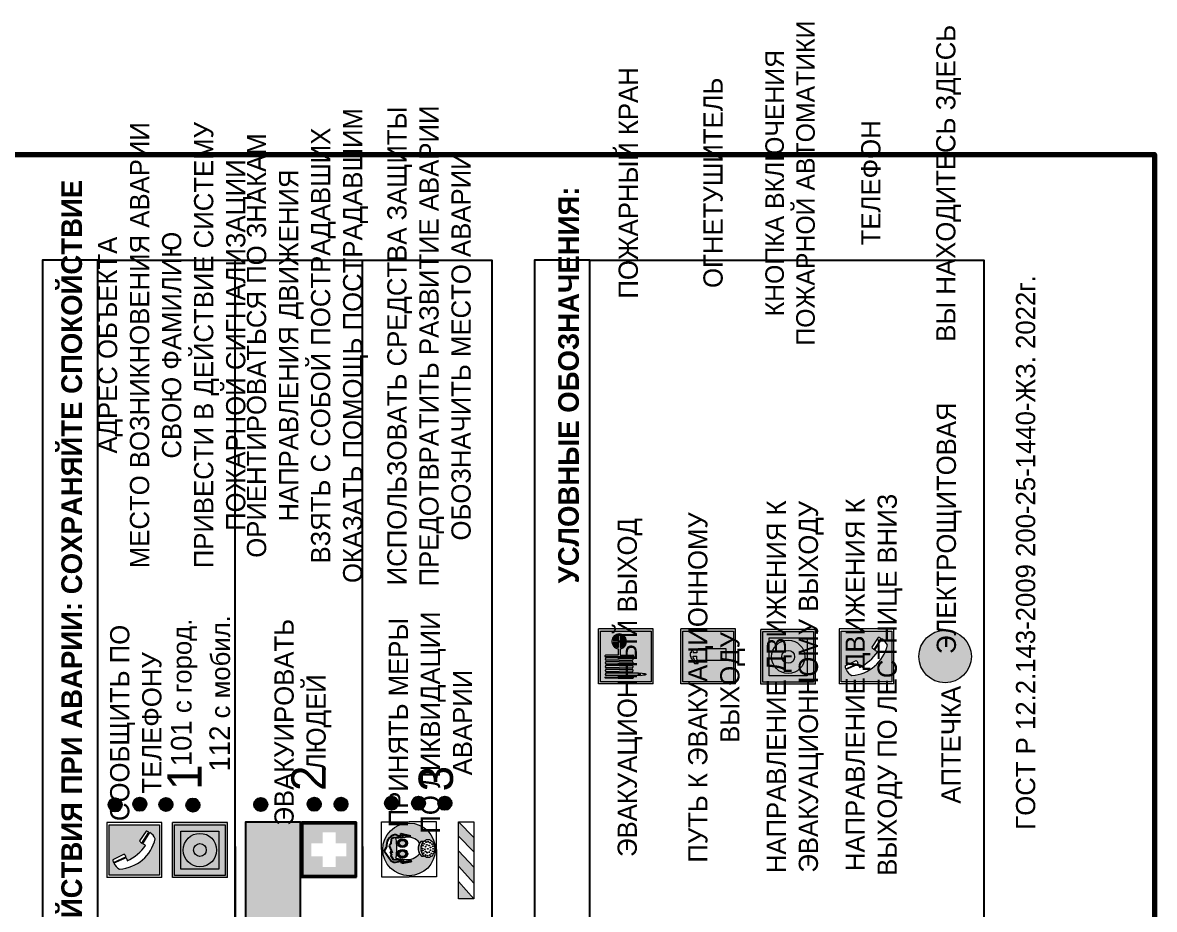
# Model space of a CAD drawing. Header units: millimetres. Extents: x 13810 to 67229, y 12374 to 21950.
# Drawn here: x 18331.9 to 18496.7, y 20558.7 to 20687.8 of the extents above; entities that cross this region are included whole.
import ezdxf

# ---------------------------------------------------------------- set-up
doc = ezdxf.new("R2010")
doc.units = ezdxf.units.MM
doc.styles.add('обычный', font='arial.ttf')

# ---------------------------------------------------------------- blocks, each defined once
blk = doc.blocks.new('A$C38D26F80')
h = blk.add_hatch(color=5)
h.dxf.hatch_style = 1
h.paths.add_polyline_path([(-8.77, -4.48, 1), (-0.19, -4.48, 1)])
h.paths.add_polyline_path([(-6.75, -3.58), (-6.75, -3.31), (-6.62, -3.22), (-6.5, -3.22), (-6.42, -3.3), (-6.39, -3.28), (-6.59, -2.23), (-6.59, -2.01), (-6.38, -1.58), (-4.76, -0.4), (-4.13, -0.79, -0.362848), (-2.1, -2.1, -0.201049), (-2.17, -2.48, 0.085434), (-2.26, -3.13), (-1.9, -3.16), (-2.25, -4.7), (-2.4, -4.59), (-2.43, -4.34), (-2.36, -4.34), (-2.14, -3.34), (-2.47, -3.42), (-2.58, -1.95), (-2.77, -1.58), (-3.58, -1.52), (-3.92, -1.26), (-5.05, -1.73), (-4.87, -1.39), (-5.41, -1.6), (-5.41, -1.46), (-6.13, -1.87), (-6.18, -3.5), (-6.56, -3.47), (-6.37, -4.59), (-6.16, -4.43), (-6.16, -4.66), (-6.36, -4.79), (-6.37, -4.8), (-6.51, -4.76)], flags=16)
h.paths.add_polyline_path([(-6.51, -4.76), (-6.36, -4.79), (-6.37, -4.8)], flags=0)
h.paths.add_polyline_path([(-5.92, -2.34, 0.089508), (-2.67, -2.35), (-2.48, -3.88, -0.268602), (-3.4, -6.18, 0.262449), (-5.2, -6.18, -0.268602), (-6.11, -3.88)], flags=16)
edge = h.paths.add_edge_path(flags=16)
edge.add_ellipse((-5.19, -3.41), major_axis=(0, 0.842), ratio=0.848992, start_angle=0, end_angle=360)
edge = h.paths.add_edge_path(flags=0)
edge.add_ellipse((-5.19, -3.39), major_axis=(0, 0.665), ratio=0.853798, start_angle=0, end_angle=360)
edge = h.paths.add_edge_path(flags=0)
edge.add_ellipse((-5.19, -3.4), major_axis=(0, 0.528), ratio=0.864094, start_angle=0, end_angle=360)
edge = h.paths.add_edge_path(flags=16)
edge.add_ellipse((-3.47, -3.4), major_axis=(0, 0.842), ratio=0.848992, start_angle=0, end_angle=360)
h.paths.add_polyline_path([(-3.13, -6.45), (-3.13, -6.84, 0.383174), (-5.57, -6.85), (-5.57, -6.49, -0.369952)], flags=16)
edge = h.paths.add_edge_path(flags=0)
edge.add_ellipse((-3.47, -3.39), major_axis=(0, 0.665), ratio=0.853798, start_angle=0, end_angle=360)
edge = h.paths.add_edge_path(flags=0)
edge.add_ellipse((-3.47, -3.4), major_axis=(0, 0.528), ratio=0.864094, start_angle=0, end_angle=360)
edge = h.paths.add_edge_path(flags=16)
edge.add_ellipse((-4.34, -7.57), major_axis=(-1.48, 0), ratio=0.744955, start_angle=0, end_angle=360)
h.paths.add_polyline_path([(-5.01, -6.85, -1), (-5.15, -6.85, -1)], flags=0)
h.paths.add_polyline_path([(-5.33, -7.14, -1), (-5.47, -7.14, -1)], flags=0)
h.paths.add_polyline_path([(-4.61, -6.71, -1), (-4.74, -6.71, -1)], flags=16)
h.paths.add_polyline_path([(-5.43, -7.51, -1), (-5.57, -7.51, -1)], flags=0)
h.paths.add_polyline_path([(-4.26, -6.67, -1), (-4.4, -6.67, -1)], flags=16)
h.paths.add_polyline_path([(-4.74, -7.14, -1), (-4.88, -7.14, -1)], flags=0)
h.paths.add_polyline_path([(-4.93, -7.43, -1), (-5.07, -7.43, -1)], flags=0)
h.paths.add_polyline_path([(-4.41, -7.07, -1), (-4.54, -7.07, -1)], flags=0)
h.paths.add_polyline_path([(-5.33, -7.87, -1), (-5.46, -7.87, -1)], flags=0)
h.paths.add_polyline_path([(-3.8, -6.71, -1), (-3.94, -6.71, -1)], flags=16)
h.paths.add_polyline_path([(-4.85, -7.78, -1), (-4.98, -7.78, -1)], flags=0)
h.paths.add_polyline_path([(-3.96, -7.14, -1), (-4.1, -7.14, -1)], flags=0)
h.paths.add_polyline_path([(-4.33, -7.53, -1), (-4.47, -7.53, -1)], flags=0)
h.paths.add_polyline_path([(-5.09, -8.12, -1), (-5.23, -8.12, -1)], flags=0)
h.paths.add_polyline_path([(-3.5, -6.94, -1), (-3.64, -6.94, -1)], flags=0)
h.paths.add_polyline_path([(-4.54, -7.97, -1), (-4.68, -7.97, -1)], flags=0)
h.paths.add_polyline_path([(-3.66, -7.39, -1), (-3.8, -7.39, -1)], flags=0)
h.paths.add_polyline_path([(-4.73, -8.35, -1), (-4.86, -8.35, -1)], flags=0)
h.paths.add_polyline_path([(-4.09, -7.96, -1), (-4.23, -7.96, -1)], flags=0)
h.paths.add_polyline_path([(-3.77, -7.74, -1), (-3.91, -7.74, -1)], flags=0)
h.paths.add_polyline_path([(-3.22, -7.27, -1), (-3.35, -7.27, -1)], flags=0)
h.paths.add_polyline_path([(-4.34, -8.4, -1), (-4.47, -8.4, -1)], flags=0)
h.paths.add_polyline_path([(-3.16, -7.61, -1), (-3.3, -7.61, -1)], flags=0)
h.paths.add_polyline_path([(-3.9, -8.35, -1), (-4.04, -8.35, -1)], flags=0)
h.paths.add_polyline_path([(-3.32, -7.91, -1), (-3.46, -7.91, -1)], flags=0)
h.paths.add_polyline_path([(-3.55, -8.23, -1), (-3.69, -8.23, -1)], flags=0)
at = {"color": 5, "lineweight": 5}
for p, q in [((-4.48, 0), (-8.96, 0)), ((-8.96, 0), (-8.96, -4.48)), ((-4.48, 0), (0, 0)), ((0, 0), (0, -4.48)), ((-6.59, -2.01), (-6.38, -1.58)), ((-6.38, -1.58), (-4.76, -0.4)), ((-5.41, -1.46), (-6.13, -1.87)), ((-4.87, -1.39), (-5.41, -1.6)), ((-5.41, -1.6), (-5.41, -1.46)), ((-3.92, -1.26), (-5.05, -1.73)), ((-5.05, -1.73), (-4.87, -1.39)), ((-4.76, -0.4), (-4.13, -0.79)), ((-3.58, -1.52), (-3.92, -1.26)), ((-2.77, -1.58), (-3.58, -1.52)), ((-2.58, -1.95), (-2.77, -1.58)), ((-6.75, -3.31), (-6.62, -3.22)), ((-6.75, -3.58), (-6.75, -3.31)), ((-6.51, -4.76), (-6.75, -3.58)), ((-6.62, -3.22), (-6.5, -3.22)), ((-6.59, -2.23), (-6.59, -2.01)), ((-6.39, -3.28), (-6.59, -2.23)), ((-6.18, -3.5), (-6.56, -3.47)), ((-6.56, -3.47), (-6.37, -4.59)), ((-6.5, -3.22), (-6.42, -3.3)), ((-6.42, -3.3), (-6.39, -3.28)), ((-6.13, -1.87), (-6.18, -3.5)), ((-5.92, -2.34), (-6.11, -3.88)), ((-2.67, -2.34), (-2.48, -3.88)), ((-2.47, -3.42), (-2.58, -1.95)), ((-2.14, -3.34), (-2.47, -3.42)), ((-2.36, -4.34), (-2.14, -3.34)), ((-1.9, -3.16), (-2.26, -3.13)), ((-2.25, -4.7), (-1.9, -3.16)), ((-8.96, -8.96), (-8.96, -4.48)), ((-6.37, -4.8), (-6.51, -4.76)), ((-6.37, -4.59), (-6.16, -4.43)), ((-6.16, -4.66), (-6.37, -4.8)), ((-6.16, -4.43), (-6.16, -4.66)), ((-2.43, -4.34), (-2.4, -4.59)), ((-2.43, -4.34), (-2.36, -4.34)), ((-2.4, -4.59), (-2.25, -4.7)), ((0, -8.96), (0, -4.48)), ((-5.57, -6.49), (-5.57, -6.85)), ((-3.13, -6.45), (-3.13, -6.84)), ((-4.48, -8.96), (-8.96, -8.96)), ((-4.48, -8.96), (0, -8.96))]:
    blk.add_line(p, q, dxfattribs=at)
at = {"color": 5}
for p, q in [((-6.59, -2.01), (-6.38, -1.58)), ((-6.38, -1.58), (-4.76, -0.4)), ((-5.41, -1.46), (-6.13, -1.87)), ((-4.87, -1.39), (-5.41, -1.6)), ((-5.41, -1.6), (-5.41, -1.46)), ((-3.92, -1.26), (-5.05, -1.73)), ((-5.05, -1.73), (-4.87, -1.39)), ((-4.76, -0.4), (-4.13, -0.79)), ((-3.58, -1.52), (-3.92, -1.26)), ((-2.77, -1.58), (-3.58, -1.52)), ((-2.58, -1.95), (-2.77, -1.58)), ((-6.75, -3.31), (-6.62, -3.22)), ((-6.75, -3.58), (-6.75, -3.31)), ((-6.51, -4.76), (-6.75, -3.58)), ((-6.62, -3.22), (-6.5, -3.22)), ((-6.59, -2.23), (-6.59, -2.01)), ((-6.39, -3.28), (-6.59, -2.23)), ((-6.18, -3.5), (-6.56, -3.47)), ((-6.56, -3.47), (-6.37, -4.59)), ((-6.5, -3.22), (-6.42, -3.3)), ((-6.42, -3.3), (-6.39, -3.28)), ((-6.13, -1.87), (-6.18, -3.5)), ((-2.47, -3.42), (-2.58, -1.95)), ((-2.14, -3.34), (-2.47, -3.42)), ((-2.36, -4.34), (-2.14, -3.34)), ((-2.26, -3.13), (-1.9, -3.16)), ((-1.9, -3.16), (-2.25, -4.7)), ((-6.37, -4.8), (-6.51, -4.76)), ((-6.36, -4.79), (-6.51, -4.76)), ((-6.37, -4.59), (-6.16, -4.43)), ((-6.16, -4.66), (-6.37, -4.8)), ((-6.16, -4.66), (-6.36, -4.79)), ((-6.16, -4.43), (-6.16, -4.66)), ((-2.4, -4.59), (-2.43, -4.34)), ((-2.43, -4.34), (-2.36, -4.34)), ((-2.25, -4.7), (-2.4, -4.59))]:
    blk.add_line(p, q, dxfattribs=at)
at = {"color": 5, "lineweight": 5}
for centre, radius in [((-4.48, -4.48), 4.29), ((-5.4, -7.14), 0.0678), ((-5.08, -6.85), 0.0678), ((-5, -7.43), 0.0678), ((-4.81, -7.14), 0.0678), ((-4.67, -6.71), 0.0678), ((-4.47, -7.07), 0.0678), ((-4.33, -6.67), 0.0678), ((-4.03, -7.14), 0.0678), ((-3.87, -6.71), 0.0678), ((-3.73, -7.39), 0.0678), ((-3.57, -6.94), 0.0678), ((-3.28, -7.27), 0.0678), ((-5.5, -7.51), 0.0678), ((-5.4, -7.87), 0.0678), ((-5.16, -8.12), 0.0678), ((-4.91, -7.78), 0.0678), ((-4.79, -8.35), 0.0678), ((-4.61, -7.97), 0.0678), ((-4.4, -7.53), 0.0678), ((-4.4, -8.4), 0.0678), ((-4.16, -7.96), 0.0678), ((-3.97, -8.35), 0.0678), ((-3.84, -7.74), 0.0678), ((-3.62, -8.23), 0.0678), ((-3.39, -7.91), 0.0678), ((-3.23, -7.61), 0.0678)]:
    blk.add_circle(centre, radius, dxfattribs=at)
at = {"color": 5}
for centre, radius, start, end in [((-3.89, -2.66), 1.88, 17.387, 97.1599), ((-0.35, -3.07), 1.91, 162.2553, 181.7878), ((-2.6, -2.2), 0.511, 326.3906, 11.8614)]:
    blk.add_arc(centre, radius, start, end, dxfattribs=at)
at = {"color": 5, "lineweight": 5}
for centre, radius, start, end in [((-4.28, 6.66), 9.15, 259.6987, 280.1569), ((-0.47, -3.05), 1.79, 161.5846, 182.4584), ((-2.6, -2.2), 0.513, 326.4781, 11.7739), ((-3.66, -4.24), 2.47, 171.573, 231.7124), ((-4.93, -4.24), 2.47, 308.2876, 8.427), ((-4.33, -7.88), 1.87, 50.358, 131.5662), ((-4.34, -8.2), 1.82, 48.4943, 132.3565), ((-4.3, -7.78), 1.83, 60.5889, 119.4111)]:
    blk.add_arc(centre, radius, start, end, dxfattribs=at)
for centre, major_axis, ratio in [((-5.19, -3.41), (0, 0.842), 0.848992), ((-5.19, -3.39), (0, 0.665), 0.853798), ((-5.19, -3.4), (0, 0.528), 0.864094), ((-3.47, -3.4), (0, 0.842), 0.848992), ((-3.47, -3.39), (0, 0.665), 0.853798), ((-3.47, -3.4), (0, 0.528), 0.864094), ((-4.34, -7.57), (-1.48, 0), 0.744955)]:
    blk.add_ellipse(centre, major_axis=major_axis, ratio=ratio, dxfattribs=at)
blk = doc.blocks.new('A$C47DD6509')
at = {"lineweight": 5}
for points in [[(-8.69, 0), (-11.19, 0), (-11.19, -2.22)], [(-4.22, 0), (-6.45, 0), (-8.91, -2.22), (-6.61, -2.22)], [(0, 0), (-2.09, 0), (-4.36, -2.22), (-2.29, -2.22)]]:
    blk.add_hatch(color=242, dxfattribs=at).paths.add_polyline_path(points)
at = {"color": 242, "lineweight": 5}
for p, q in [((-11.19, -2.22), (-8.69, 0)), ((-11.19, -2.22), (-11.19, 0)), ((-11.19, 0), (-8.69, 0)), ((-11.19, 0), (0, 0)), ((-8.91, -2.22), (-6.45, 0)), ((-6.61, -2.22), (-4.22, 0)), ((-4.36, -2.22), (-2.09, 0)), ((-2.29, -2.22), (0, 0)), ((0, 0), (0, -2.22)), ((0, -2.22), (-11.19, -2.22))]:
    blk.add_line(p, q, dxfattribs=at)
blk = doc.blocks.new('A$C32E8229D')
at = {"true_color": 0xffffff}
blk.add_hatch(color=7, dxfattribs=at).paths.add_polyline_path([(0, 0), (0, -8), (16, -8), (16, 0)])
h = blk.add_hatch(color=126)
h.paths.add_polyline_path([(0.2, -0.2), (15.8, -0.2), (15.8, -7.8), (0.2, -7.8)])
h.paths.add_polyline_path([(13.49, -2.05), (12.08, -2.05), (11.37, -2.63, 0.162397), (11.29, -2.84), (11.29, -3.63), (10.35, -3.63), (10.35, -4.05), (11.68, -4.05), (11.68, -3.48), (12.26, -4.28), (11.29, -5.1), (11.29, -6.78), (11.85, -6.78), (11.85, -5.44), (12.8, -4.64), (12.8, -5.94), (14.46, -5.94), (14.46, -5.39), (13.45, -5.39), (13.45, -3.97), (12.46, -2.59), (13.15, -2.59), (13.69, -3.34), (14.18, -3)], flags=16)
h.paths.add_polyline_path([(10.74, -1.82, 1), (11.8, -1.82, 1)], flags=16)
h.paths.add_polyline_path([(9.39, -3.59), (5.99, -3.59), (6.56, -3.03), (5.91, -3.03), (5.1, -3.83), (5.91, -4.64), (6.56, -4.64), (5.99, -4.09), (9.39, -4.09)], flags=16)
h.paths.add_polyline_path([(4.29, -1.08), (1.72, -1.08), (1.72, -6.6), (4.29, -6.6)], flags=16)
at = {"color": 126}
blk.add_lwpolyline([(16, -8), (0, -8), (0, 0), (16, 0)], close=True, dxfattribs=at)
blk = doc.blocks.new('A$C18900ED3')
h = blk.add_hatch(color=126)
h.paths.add_polyline_path([(-0.18, -0.18), (-7.02, -0.18), (-7.02, -7.02), (-0.18, -7.02)])
h.paths.add_polyline_path([(-5.89, -4.46), (-5.89, -2.77), (-4.46, -2.77), (-4.46, -1.31), (-2.77, -1.31), (-2.77, -2.77), (-1.33, -2.77), (-1.33, -4.46), (-2.77, -4.46), (-2.77, -5.89), (-4.46, -5.89), (-4.46, -4.46)], flags=16)
at = {"color": 126}
for p, q in [((-7.2, 0), (-7.2, -7.2)), ((0, 0), (-7.2, 0)), ((0, -7.2), (0, 0)), ((-7.02, -7.02), (-7.02, -0.18)), ((-7.02, -0.18), (-0.18, -0.18)), ((-0.18, -0.18), (-0.18, -7.02)), ((-7.2, -7.2), (0, -7.2)), ((-0.18, -7.02), (-7.02, -7.02))]:
    blk.add_line(p, q, dxfattribs=at)
blk = doc.blocks.new('A$C456E1F9C')
at = {"lineweight": 5}
h = blk.add_hatch(color=242, dxfattribs=at)
h.paths.add_polyline_path([(0.51, -1.47), (0.51, -13.26), (12.29, -13.26), (12.29, -1.47)])
h.paths.add_polyline_path([(5.42, -4.95, -0.254479), (4.78, -5.4), (3.52, -2.53, -0.209735), (4.23, -2.4)], flags=16)
h.paths.add_polyline_path([(8.53, -8.6), (10.87, -10.17), (10.54, -10.76), (8.03, -9.13, -0.192251)], flags=16)
h.paths.add_polyline_path([(4.61, -5.49, 0.005518), (3.87, -5.72, 0.128647), (7.49, -10.01, 0.00809), (7.83, -9.33), (10.47, -10.97, -0.16736), (8.99, -12.25, -0.327862), (1.95, -3.95, -0.166952), (3.36, -2.62)], flags=16)
at = {"color": 242, "lineweight": 5}
for p, q in [((0, -13.77), (0, -0.97)), ((12.8, -0.97), (0, -0.97)), ((4.61, -5.49), (3.36, -2.62)), ((3.52, -2.53), (4.78, -5.4)), ((4.23, -2.4), (5.42, -4.95)), ((12.8, -13.77), (12.8, -0.97)), ((7.83, -9.33), (10.47, -10.97)), ((8.03, -9.13), (10.54, -10.76)), ((10.81, -10.12), (8.53, -8.6)), ((10.54, -10.76), (10.8, -10.3)), ((10.8, -10.3), (10.81, -10.12)), ((0, -13.77), (12.8, -13.77))]:
    blk.add_line(p, q, dxfattribs=at)
blk.add_lwpolyline([(0.51, -1.47), (12.29, -1.47), (12.29, -13.26), (0.51, -13.26)], close=True, dxfattribs=at)
for centre, radius, start, end in [((4.59, -5.34), 2.99, 114.2845, 152.1974), ((4.02, -3.27), 0.891, 76.3284, 123.7092), ((11.12, -3.31), 9.19, 183.9915, 256.6009), ((4.68, -4.59), 0.824, 276.9621, 334.0723), ((14.98, -39.1), 35.17, 107.1487, 108.4135), ((13.86, -0.94), 11.08, 205.5536, 234.8762), ((-13.31, 0.8), 23.44, 332.5487, 334.4027), ((8.94, -9.5), 0.989, 114.4092, 157.9388), ((7.87, -9.46), 3, 291.9291, 329.9329)]:
    blk.add_arc(centre, radius, start, end, dxfattribs=at)
blk = doc.blocks.new('A$C54414219')
at = {"true_color": 0xffffff}
h = blk.add_hatch(color=7, dxfattribs=at)
h.paths.add_polyline_path([(2.39, -9.45), (2.39, -18.3), (11.23, -18.3), (11.23, -9.45)], flags=0)
h.paths.add_polyline_path([(10.71, -13.87, -1), (2.92, -13.87, -1)], flags=0)
h.paths.add_polyline_path([(8.3, -13.87, -1), (5.33, -13.87, -1)], flags=0)
h.paths.add_polyline_path([(0.41, -7.47), (0.41, -20.27), (13.21, -20.27), (13.21, -7.47)])
h.paths.add_polyline_path([(0.92, -19.77), (12.71, -19.77), (12.71, -7.98), (0.92, -7.98)], flags=16)
h.paths.add_polyline_path([(11.23, -9.45), (11.23, -18.3), (2.39, -18.3), (2.39, -9.45)], flags=0)
at = {"lineweight": 5}
h = blk.add_hatch(color=242, dxfattribs=at)
h.paths.add_polyline_path([(12.71, -7.98), (0.92, -7.98), (0.92, -19.77), (12.71, -19.77)])
h.paths.add_polyline_path([(11.23, -18.3), (2.39, -18.3), (2.39, -9.45), (11.23, -9.45)], flags=16)
h.paths.add_polyline_path([(10.71, -13.87, -1), (2.92, -13.87, -1)], flags=0)
h.paths.add_polyline_path([(8.3, -13.87, -1), (5.33, -13.87, -1)], flags=0)
at = {"true_color": 0xffffff}
h = blk.add_hatch(color=7, dxfattribs=at)
h.paths.add_polyline_path([(2.39, -9.45), (2.39, -18.3), (11.23, -18.3), (11.23, -9.45)])
h.paths.add_polyline_path([(10.71, -13.87, -1), (2.92, -13.87, -1)], flags=16)
h.paths.add_polyline_path([(8.3, -13.87, -1), (5.33, -13.87, -1)], flags=0)
at = {"lineweight": 5}
h = blk.add_hatch(color=242, dxfattribs=at)
h.paths.add_polyline_path([(2.92, -13.87, 1), (10.71, -13.87, 1)])
h.paths.add_polyline_path([(8.3, -13.87, -1), (5.33, -13.87, -1)], flags=16)
at = {"color": 242, "lineweight": 5}
for p, q in [((0.41, -20.27), (0.41, -7.47)), ((0.41, -7.47), (13.21, -7.47)), ((0.41, -7.47), (13.21, -7.47)), ((13.21, -20.27), (13.21, -7.47)), ((0.41, -20.27), (13.21, -20.27))]:
    blk.add_line(p, q, dxfattribs=at)
for points in [[(0.92, -7.98), (12.71, -7.98), (12.71, -19.77), (0.92, -19.77)], [(2.39, -9.45), (11.23, -9.45), (11.23, -18.3), (2.39, -18.3)]]:
    blk.add_lwpolyline(points, close=True, dxfattribs=at)
for radius in [3.89, 1.49]:
    blk.add_circle((6.81, -13.87), radius, dxfattribs=at)
blk = doc.blocks.new('A$C37112FD5')
at = {"true_color": 0xf5f5ff}
h = blk.add_hatch(color=7, dxfattribs=at)
h.dxf.hatch_style = 1
h.paths.add_polyline_path([(12.8, -7.4), (0, -7.4), (0, -20.2), (12.8, -20.2)])
h.paths.add_polyline_path([(12.29, -7.91), (12.29, -19.69), (0.51, -19.69), (0.51, -7.91)], flags=16)
h.paths.add_polyline_path([(4.98, -9.04, -0.42597), (5.17, -9.22), (5.17, -12.25), (5.17, -15.29, -0.432244), (4.98, -15.47), (4.83, -15.47, -0.42597), (4.64, -15.29), (4.64, -12.25), (4.64, -9.22, -0.432244), (4.83, -9.04)], flags=0)
h.paths.add_polyline_path([(4.28, -9.22), (4.28, -12.25), (4.28, -15.29, -0.432244), (4.09, -15.47), (3.94, -15.47, -0.42597), (3.75, -15.29), (3.75, -12.25), (3.75, -9.22, -0.432244), (3.94, -9.04), (4.09, -9.04, -0.42597)], flags=0)
h.paths.add_polyline_path([(5.72, -9.04), (5.87, -9.04, -0.42597), (6.06, -9.22), (6.06, -12.25), (6.06, -15.29, -0.432244), (5.87, -15.47), (5.72, -15.47, -0.42597), (5.53, -15.29), (5.53, -12.25), (5.53, -9.22, -0.432244)], flags=0)
h.paths.add_polyline_path([(6.42, -8.9), (6.5, -8.9, -0.42597), (6.69, -9.08), (6.69, -12.03), (8.21, -12.03, -15.824349), (8.21, -12.47), (6.69, -12.47), (6.69, -15.42, -0.432244), (6.5, -15.6), (6.42, -15.6)], flags=0)
h.paths.add_polyline_path([(3.39, -9.22), (3.39, -12.25), (3.39, -15.29, -0.432244), (3.2, -15.47), (3.05, -15.47, -0.42597), (2.85, -15.29), (2.85, -12.25), (2.85, -9.22, -0.432244), (3.05, -9.04), (3.2, -9.04, -0.42597)], flags=0)
h.paths.add_polyline_path([(2.5, -9.22), (2.5, -16.71), (1.96, -16.71), (1.96, -9.22, -0.432244), (2.15, -9.04), (2.31, -9.04, -0.42597)], flags=0)
h.paths.add_polyline_path([(1.61, -8.9), (1.61, -15.6), (1.57, -15.6, -0.42597), (1.37, -15.42), (1.37, -12.03), (1.37, -9.09, -0.432244), (1.57, -8.9)], flags=0)
h.paths.add_polyline_path([(9.76, -10.81), (9.76, -12.03), (8.49, -12.03, -0.336371)], flags=0)
h.paths.add_polyline_path([(8.49, -12.47), (9.76, -12.47), (9.76, -13.7, -0.336371)], flags=0)
h.paths.add_polyline_path([(10.11, -10.81, -0.336371), (11.38, -12.03), (10.11, -12.03)], flags=0)
h.paths.add_polyline_path([(10.11, -12.47), (11.38, -12.47, -0.336371), (10.11, -13.7)], flags=0)
h.paths.add_polyline_path([(2.5, -16.84), (2.5, -17.05), (1.97, -17.05), (1.97, -16.84)], flags=0)
h.paths.add_polyline_path([(2.5, -17.24, -0.033778), (2.24, -18.6, -0.033778), (1.97, -17.24)], flags=0)
h = blk.add_hatch(color=242)
h.dxf.hatch_style = 1
h.paths.add_polyline_path([(12.29, -7.91), (0.51, -7.91), (0.51, -19.69), (12.29, -19.69)])
h.paths.add_polyline_path([(6.42, -15.6), (6.42, -8.9), (6.5, -8.9, -0.42597), (6.69, -9.08), (6.69, -12.03), (8.21, -12.03, -15.824349), (8.21, -12.47), (6.69, -12.47), (6.69, -15.42, -0.432244), (6.5, -15.6)], flags=16)
h.paths.add_polyline_path([(5.87, -15.47), (5.72, -15.47, -0.42597), (5.53, -15.29), (5.53, -12.25), (5.53, -9.22, -0.432244), (5.72, -9.04), (5.87, -9.04, -0.42597), (6.06, -9.22), (6.06, -12.25), (6.06, -15.29, -0.432244)], flags=16)
h.paths.add_polyline_path([(4.98, -15.47), (4.83, -15.47, -0.42597), (4.64, -15.29), (4.64, -12.25), (4.64, -9.22, -0.432244), (4.83, -9.04), (4.98, -9.04, -0.42597), (5.17, -9.22), (5.17, -12.25), (5.17, -15.29, -0.432244)], flags=16)
h.paths.add_polyline_path([(4.09, -15.47), (3.94, -15.47, -0.42597), (3.75, -15.29), (3.75, -12.25), (3.75, -9.22, -0.432244), (3.94, -9.04), (4.09, -9.04, -0.42597), (4.28, -9.22), (4.28, -12.25), (4.28, -15.29, -0.432244)], flags=16)
h.paths.add_polyline_path([(3.2, -15.47), (3.05, -15.47, -0.42597), (2.85, -15.29), (2.85, -12.25), (2.85, -9.22, -0.432244), (3.05, -9.04), (3.2, -9.04, -0.42597), (3.39, -9.22), (3.39, -12.25), (3.39, -15.29, -0.432244)], flags=16)
h.paths.add_polyline_path([(2.5, -17.05), (1.97, -17.05), (1.97, -16.84), (2.5, -16.84)], flags=16)
h.paths.add_polyline_path([(2.5, -17.24, -0.033778), (2.24, -18.6, -0.033778), (1.97, -17.24)], flags=16)
h.paths.add_polyline_path([(2.5, -16.71), (1.96, -16.71), (1.96, -9.22, -0.432244), (2.15, -9.04), (2.31, -9.04, -0.42597), (2.5, -9.22)], flags=16)
h.paths.add_polyline_path([(1.61, -15.6), (1.57, -15.6, -0.42597), (1.37, -15.42), (1.37, -12.03), (1.37, -9.09, -0.432244), (1.57, -8.9), (1.61, -8.9)], flags=16)
h.paths.add_polyline_path([(8.49, -12.47), (9.76, -12.47), (9.76, -13.7, -0.336371)], flags=0)
h.paths.add_polyline_path([(10.11, -13.7), (10.11, -12.47), (11.38, -12.47, -0.336371)], flags=0)
h.paths.add_polyline_path([(8.49, -12.03, -0.336371), (9.76, -10.81), (9.76, -12.03)], flags=0)
h.paths.add_polyline_path([(10.11, -12.03), (10.11, -10.81, -0.336371), (11.38, -12.03)], flags=0)
h = blk.add_hatch(color=7, dxfattribs=at)
h.dxf.hatch_style = 1
h.paths.add_polyline_path([(1.61, -8.9), (1.57, -8.9, 0.432244), (1.37, -9.09), (1.37, -12.03), (1.37, -15.42, 0.42597), (1.57, -15.6), (1.61, -15.6)])
h.paths.add_polyline_path([(2.5, -9.22, 0.42597), (2.31, -9.04), (2.15, -9.04, 0.432244), (1.96, -9.22), (1.96, -16.71), (2.5, -16.71)])
h.paths.add_polyline_path([(2.5, -16.84), (1.97, -16.84), (1.97, -17.05), (2.5, -17.05)])
h.paths.add_polyline_path([(2.5, -17.24), (1.97, -17.24, 0.033778), (2.24, -18.6, 0.033778)])
h.paths.add_polyline_path([(3.39, -12.25), (3.39, -9.22, 0.42597), (3.2, -9.04), (3.05, -9.04, 0.432244), (2.85, -9.22), (2.85, -12.25), (2.85, -15.29, 0.42597), (3.05, -15.47), (3.2, -15.47, 0.432244), (3.39, -15.29)])
h.paths.add_polyline_path([(4.28, -12.25), (4.28, -9.22, 0.42597), (4.09, -9.04), (3.94, -9.04, 0.432244), (3.75, -9.22), (3.75, -12.25), (3.75, -15.29, 0.42597), (3.94, -15.47), (4.09, -15.47, 0.432244), (4.28, -15.29)])
h.paths.add_polyline_path([(5.17, -12.25), (5.17, -9.22, 0.42597), (4.98, -9.04), (4.83, -9.04, 0.432244), (4.64, -9.22), (4.64, -12.25), (4.64, -15.29, 0.42597), (4.83, -15.47), (4.98, -15.47, 0.432244), (5.17, -15.29)])
h.paths.add_polyline_path([(6.06, -12.25), (6.06, -9.22, 0.42597), (5.87, -9.04), (5.72, -9.04, 0.432244), (5.53, -9.22), (5.53, -12.25), (5.53, -15.29, 0.42597), (5.72, -15.47), (5.87, -15.47, 0.432244), (6.06, -15.29)])
h.paths.add_polyline_path([(6.69, -12.47), (8.21, -12.47, 15.824349), (8.21, -12.03), (6.69, -12.03), (6.69, -9.08, 0.42597), (6.5, -8.9), (6.42, -8.9), (6.42, -15.6), (6.5, -15.6, 0.432244), (6.69, -15.42)])
h.paths.add_polyline_path([(8.49, -12.47), (9.76, -12.47), (9.76, -13.7, -0.336371)], flags=16)
h.paths.add_polyline_path([(8.49, -12.03, -0.336371), (9.76, -10.81), (9.76, -12.03)], flags=16)
h.paths.add_polyline_path([(10.11, -12.47), (11.38, -12.47, -0.336371), (10.11, -13.7)], flags=16)
h.paths.add_polyline_path([(10.11, -12.03), (10.11, -10.81, -0.336371), (11.38, -12.03)], flags=16)
h = blk.add_hatch(color=242)
h.dxf.hatch_style = 1
h.paths.add_polyline_path([(9.76, -10.81, 0.336371), (8.49, -12.03), (9.76, -12.03)])
h.paths.add_polyline_path([(10.11, -10.81), (10.11, -12.03), (11.38, -12.03, 0.336371)])
h.paths.add_polyline_path([(11.38, -12.47), (10.11, -12.47), (10.11, -13.7, 0.336371)])
h.paths.add_polyline_path([(9.76, -12.47), (8.49, -12.47, 0.336371), (9.76, -13.7)])
at = {"color": 242, "lineweight": 5}
for p, q in [((0, -20.2), (0, -7.4)), ((0, -7.4), (12.8, -7.4)), ((12.8, -20.2), (12.8, -7.4)), ((1.37, -12.03), (1.37, -9.08)), ((1.57, -8.9), (1.61, -8.9)), ((1.61, -8.9), (1.61, -15.6)), ((1.96, -16.71), (1.96, -9.22)), ((2.15, -9.04), (2.31, -9.04)), ((2.5, -16.71), (2.5, -9.22)), ((2.85, -12.25), (2.85, -9.22)), ((3.05, -9.04), (3.2, -9.04)), ((3.39, -12.25), (3.39, -9.22)), ((3.75, -12.25), (3.75, -9.22)), ((3.94, -9.04), (4.09, -9.04)), ((4.28, -12.25), (4.28, -9.22)), ((4.64, -12.25), (4.64, -9.22)), ((4.83, -9.04), (4.98, -9.04)), ((5.17, -12.25), (5.17, -9.22)), ((5.53, -12.25), (5.53, -9.22)), ((5.72, -9.04), (5.87, -9.04)), ((6.06, -12.25), (6.06, -9.22)), ((6.42, -8.9), (6.42, -15.6)), ((6.5, -8.9), (6.42, -8.9)), ((6.69, -12.03), (6.69, -9.08)), ((1.37, -12.03), (1.37, -15.42)), ((2.85, -12.25), (2.85, -15.29)), ((3.39, -12.25), (3.39, -15.29)), ((3.75, -12.25), (3.75, -15.29)), ((4.28, -12.25), (4.28, -15.29)), ((4.64, -12.25), (4.64, -15.29)), ((5.17, -12.25), (5.17, -15.29)), ((5.53, -12.25), (5.53, -15.29)), ((6.06, -12.25), (6.06, -15.29)), ((8.21, -12.03), (6.69, -12.03)), ((8.21, -12.47), (6.69, -12.47)), ((6.69, -12.47), (6.69, -15.42)), ((9.76, -12.03), (8.49, -12.03)), ((9.76, -12.47), (8.49, -12.47)), ((9.76, -10.81), (9.76, -12.03)), ((9.76, -12.47), (9.76, -13.7)), ((10.11, -10.81), (10.11, -12.03)), ((11.38, -12.03), (10.11, -12.03)), ((11.38, -12.47), (10.11, -12.47)), ((10.11, -12.47), (10.11, -13.7)), ((1.57, -15.6), (1.61, -15.6)), ((3.05, -15.47), (3.2, -15.47)), ((3.94, -15.47), (4.09, -15.47)), ((4.83, -15.47), (4.98, -15.47)), ((5.72, -15.47), (5.87, -15.47)), ((6.42, -15.6), (6.5, -15.6)), ((1.96, -16.71), (2.5, -16.71)), ((1.97, -16.84), (2.5, -16.84)), ((1.97, -17.05), (1.97, -16.84)), ((2.5, -17.05), (1.97, -17.05)), ((1.97, -17.24), (2.5, -17.24)), ((2.5, -16.84), (2.5, -17.05)), ((0, -20.2), (12.8, -20.2))]:
    blk.add_line(p, q, dxfattribs=at)
blk.add_lwpolyline([(0.51, -7.91), (12.29, -7.91), (12.29, -19.69), (0.51, -19.69)], close=True, dxfattribs=at)
for centre, radius, start, end in [((1.56, -9.09), 0.182, 87.1027, 180.6071), ((2.15, -9.22), 0.182, 87.1027, 180.6071), ((2.32, -9.22), 0.182, 359.3929, 92.8973), ((3.04, -9.22), 0.182, 87.1027, 180.6071), ((3.21, -9.22), 0.182, 359.3929, 92.8973), ((3.93, -9.22), 0.182, 87.1027, 180.6071), ((4.1, -9.22), 0.182, 359.3929, 92.8973), ((4.82, -9.22), 0.182, 87.1027, 180.6071), ((4.99, -9.22), 0.182, 359.3929, 92.8973), ((5.71, -9.22), 0.182, 87.1027, 180.6071), ((5.88, -9.22), 0.182, 359.3929, 92.8973), ((6.51, -9.09), 0.182, 359.3929, 92.8973), ((9.93, -12.25), 1.74, 187.2319, 172.7681), ((9.93, -12.25), 1.46, 96.9927, 171.3585), ((9.93, -12.25), 1.46, 188.6415, 263.0073), ((9.93, -12.25), 1.46, 8.6415, 83.0073), ((9.93, -12.25), 1.46, 276.9927, 351.3585), ((1.56, -15.42), 0.182, 179.3929, 272.8973), ((3.04, -15.29), 0.182, 179.3929, 272.8973), ((3.21, -15.29), 0.182, 267.1027, 0.6071), ((3.93, -15.29), 0.182, 179.3929, 272.8973), ((4.1, -15.29), 0.182, 267.1027, 0.6071), ((4.82, -15.29), 0.182, 179.3929, 272.8973), ((4.99, -15.29), 0.182, 267.1027, 0.6071), ((5.71, -15.29), 0.182, 179.3929, 272.8973), ((5.88, -15.29), 0.182, 267.1027, 0.6071), ((6.51, -15.42), 0.182, 267.1027, 0.6071), ((12.17, -15.98), 10.27, 187.041, 194.7793), ((-7.7, -15.98), 10.27, 345.2207, 352.959)]:
    blk.add_arc(centre, radius, start, end, dxfattribs=at)
blk = doc.blocks.new('A$C7B8C2D5B')
at = {"lineweight": 0}
h = blk.add_hatch(color=5, dxfattribs=at)
h.dxf.hatch_style = 1
h.paths.add_polyline_path([(1.397, -3.024, 1), (-2.112, -3.024, 1)])
at = {"color": 5, "lineweight": 0}
blk.add_circle((-0.358, -3.024), 1.755, dxfattribs=at)
blk = doc.blocks.new('A$C3AD82952')
at = {"true_color": 0xf5f5ff}
h = blk.add_hatch(color=7, dxfattribs=at)
h.dxf.hatch_style = 1
h.paths.add_polyline_path([(8.21, 8.73, 0.414214), (7.89, 9.05), (7.22, 9.05), (7.22, 9.92), (7.59, 9.92, 1), (7.57, 10.36), (7.22, 10.36), (7.22, 10.6), (6.43, 10.6), (6.43, 10.36), (6.01, 10.36), (4.74, 9.59), (4.74, 8.69), (4.98, 8.73), (4.98, 9.26), (6.12, 9.91), (6.43, 9.91), (6.43, 9.05), (5.76, 9.05, 0.414214), (5.44, 8.73), (5.44, 2.2), (8.21, 2.2)], flags=0)
h.paths.add_polyline_path([(12.8, 12.8), (0, 12.8), (0, 0), (12.8, 0)])
h.paths.add_polyline_path([(0.51, 12.29), (12.29, 12.29), (12.29, 0.51), (0.51, 0.51)], flags=16)
h.paths.add_polyline_path([(4.74, 9.59), (6.01, 10.36), (6.43, 10.36), (6.43, 10.6), (7.22, 10.6), (7.22, 10.36), (7.59, 10.36, -0.94586), (7.59, 9.92), (7.22, 9.92), (7.22, 9.05), (7.89, 9.05, -0.414214), (8.21, 8.73), (8.21, 2.2), (5.44, 2.2), (5.44, 8.73, -0.414214), (5.76, 9.05), (6.43, 9.05), (6.43, 9.91), (6.12, 9.91), (4.98, 9.26), (4.98, 8.73), (4.74, 8.69)], flags=0)
h = blk.add_hatch(color=242)
h.dxf.hatch_style = 1
h.paths.add_polyline_path([(12.29, 12.29), (0.51, 12.29), (0.51, 0.51), (12.29, 0.51)])
h.paths.add_polyline_path([(4.74, 8.69), (4.74, 9.59), (6.01, 10.36), (6.43, 10.36), (6.43, 10.6), (7.22, 10.6), (7.22, 10.36), (7.59, 10.36, -0.94586), (7.59, 9.92), (7.22, 9.92), (7.22, 9.05), (7.89, 9.05, -0.414214), (8.21, 8.73), (8.21, 2.2), (5.44, 2.2), (5.44, 8.73, -0.414214), (5.76, 9.05), (6.43, 9.05), (6.43, 9.91), (6.12, 9.91), (4.98, 9.26), (4.98, 8.73)], flags=16)
h = blk.add_hatch(color=7, dxfattribs=at)
h.dxf.hatch_style = 1
h.paths.add_polyline_path([(8.21, 8.73, 0.414214), (7.89, 9.05), (7.22, 9.05), (7.22, 9.92), (7.59, 9.92, 1), (7.57, 10.36), (7.22, 10.36), (7.22, 10.6), (6.43, 10.6), (6.43, 10.36), (6.01, 10.36), (4.74, 9.59), (4.74, 8.69), (4.98, 8.73), (4.98, 9.26), (6.12, 9.91), (6.43, 9.91), (6.43, 9.05), (5.76, 9.05, 0.414214), (5.44, 8.73), (5.44, 2.2), (8.21, 2.2)])
at = {"color": 242, "lineweight": 5}
for p, q in [((0, 0), (0, 12.8)), ((0, 12.8), (12.8, 12.8)), ((7.22, 10.6), (6.43, 10.6)), ((6.43, 10.6), (6.43, 10.36)), ((7.22, 10.36), (7.22, 10.6)), ((12.8, 0), (12.8, 12.8)), ((6.01, 10.36), (4.74, 9.59)), ((4.74, 9.59), (4.74, 8.69)), ((4.74, 8.69), (4.98, 8.73)), ((4.98, 9.26), (6.12, 9.91)), ((4.98, 8.73), (4.98, 9.26)), ((5.44, 2.2), (5.44, 8.73)), ((5.76, 9.05), (6.43, 9.05)), ((6.01, 10.36), (6.43, 10.36)), ((6.12, 9.91), (6.43, 9.91)), ((6.43, 9.91), (6.43, 9.05)), ((7.59, 10.36), (7.22, 10.36)), ((7.22, 9.05), (7.22, 9.92)), ((7.59, 9.92), (7.22, 9.92)), ((7.89, 9.05), (7.22, 9.05)), ((8.21, 2.2), (8.21, 8.73)), ((0, 0), (12.8, 0)), ((5.44, 2.2), (8.21, 2.2))]:
    blk.add_line(p, q, dxfattribs=at)
blk.add_lwpolyline([(0.51, 12.29), (12.29, 12.29), (12.29, 0.51), (0.51, 0.51)], close=True, dxfattribs=at)
for centre, radius, start, end in [((5.76, 8.73), 0.32, 90, 180), ((7.58, 10.14), 0.223, 273.1875, 86.8125), ((7.89, 8.73), 0.32, 0, 90)]:
    blk.add_arc(centre, radius, start, end, dxfattribs=at)

msp = doc.modelspace()

# ---------------------------------------------------------------- hatches: boundary and pattern name
at = {"lineweight": 0}
h = msp.add_hatch(color=256, dxfattribs=at)
h.dxf.hatch_style = 1
h.paths.add_polyline_path([(18385.62, 20573.21, 1), (18385.62, 20575.14, 1)])
h = msp.add_hatch(color=256, dxfattribs=at)
h.dxf.hatch_style = 1
h.paths.add_polyline_path([(18389.56, 20573.2, 1), (18389.56, 20575.14, 1)])
h = msp.add_hatch(color=256, dxfattribs=at)
h.dxf.hatch_style = 1
h.paths.add_polyline_path([(18393.4, 20573.21, 1), (18393.4, 20575.14, 1)])
h = msp.add_hatch(color=256, dxfattribs=at)
h.dxf.hatch_style = 1
h.paths.add_polyline_path([(18345.38, 20572.95, 1), (18345.38, 20574.88, 1)])
h = msp.add_hatch(color=256, dxfattribs=at)
h.dxf.hatch_style = 1
h.paths.add_polyline_path([(18348.96, 20573.05, 1), (18348.96, 20574.99, 1)])
h = msp.add_hatch(color=256, dxfattribs=at)
h.dxf.hatch_style = 1
h.paths.add_polyline_path([(18352.77, 20573.02, 1), (18352.77, 20574.95, 1)])
h = msp.add_hatch(color=256, dxfattribs=at)
h.dxf.hatch_style = 1
h.paths.add_polyline_path([(18356.7, 20572.93, 1), (18356.7, 20574.87, 1)])
h = msp.add_hatch(color=256, dxfattribs=at)
h.dxf.hatch_style = 1
h.paths.add_polyline_path([(18366.58, 20573.02, 1), (18366.58, 20574.95, 1)])
h = msp.add_hatch(color=256, dxfattribs=at)
h.dxf.hatch_style = 1
h.paths.add_polyline_path([(18374.37, 20573.06, 1), (18374.37, 20574.99, 1)])
h = msp.add_hatch(color=256, dxfattribs=at)
h.dxf.hatch_style = 1
h.paths.add_polyline_path([(18378.27, 20573.05, 1), (18378.27, 20574.98, 1)])

# ---------------------------------------------------------------- linework, layer by layer
at = {"color": 2, "lineweight": 100}
msp.add_lwpolyline([(17896.73, 20668.6), (18496.73, 20668.6), (18496.73, 20273.6), (17896.73, 20273.6)], close=True, dxfattribs=at)
for points in [[(18342.84, 20509.47), (18342.84, 20653.24), (18334.79, 20653.24), (18334.79, 20509.47)], [(18342.84, 20509.47), (18342.84, 20653.24), (18400.24, 20653.24), (18400.24, 20509.47)], [(18414.49, 20509.47), (18414.49, 20653.24), (18406.44, 20653.24), (18406.44, 20509.47)], [(18414.49, 20509.47), (18414.49, 20653.24), (18471.89, 20653.24), (18471.89, 20509.47)]]:
    msp.add_lwpolyline(points, close=True)
for points in [[(18362.83, 20567.89), (18362.83, 20509.47), (18362.83, 20653.24)], [(18381.41, 20567.89), (18381.41, 20509.47), (18381.41, 20653.24)]]:
    msp.add_lwpolyline(points)
for centre in [(18385.62, 20574.18), (18389.56, 20574.17), (18393.4, 20574.17), (18345.38, 20573.92), (18348.96, 20574.02), (18352.77, 20573.98), (18356.7, 20573.9), (18366.58, 20573.98), (18374.37, 20574.02), (18378.27, 20574.02)]:
    msp.add_circle(centre, 0.966)

# ---------------------------------------------------------------- block references
at = {"rotation": 90}
for name, p, xscale, yscale, zscale in [('A$C37112FD5', (18411.13, 20591.54), 0.6249984004534781, 0.6249984004534781, 0.6249984004534781), ('A$C3AD82952', (18435.74, 20591.54), 0.625, 0.625, 0.625), ('A$C54414219', (18434.73, 20591.23), 0.625, 0.625, 0.625), ('A$C456E1F9C', (18450.2, 20591.54), 0.625, 0.625, 0.625), ('A$C7B8C2D5B', (18459.67, 20596.31), 2.177419353276491, 2.177419353276491, 2.177419353276491), ('A$C456E1F9C', (18343.56, 20563.36), 0.625, 0.625, 0.625), ('A$C54414219', (18349.05, 20563.1), 0.625, 0.625, 0.625), ('A$C18900ED3', (18372.51, 20571.42), 1.111111111007631, 1.111111111007631, 1.111111111007631), ('A$C38D26F80', (18384.18, 20571.45), 0.8928571427240968, 0.8928571427240968, 0.8928571427240968)]:
    msp.add_blockref(name, p, dxfattribs=dict(at, xscale=xscale, yscale=yscale, zscale=zscale))
at = {"xscale": -1, "rotation": 90}
msp.add_blockref('A$C32E8229D', (18364.36, 20571.42), dxfattribs=at)
at = {"color": 242, "true_color": 0xc1121c, "rotation": 90}
msp.add_blockref('A$C47DD6509', (18395.4, 20571.45), dxfattribs=at)

# ---------------------------------------------------------------- texts
at = {"lineweight": 0, "attachment_point": 5, "rotation": 90, "style": 'обычный'}
for s, insert, char_height, width in [('\\pi-8.1,l8.1,t8.1;{\\fProxima Nova Rg|b0|i0|c204|p2;КНОПКА ВКЛЮЧЕНИЯ\\PПОЖАРНОЙ АВТОМАТИКИ}', (18443.69, 20664.45), 2.7, 126.6484), ('\\pi-8.4,l8.4,t8.4;{\\fProxima Nova Rg|b0|i0|c204|p2;ВЫ НАХОДИТЕСЬ ЗДЕСЬ\\H1.1997x; }', (18466.76, 20664.43), 2.8, 126.6484), ('\\pi-8.4,l8.4,t8.4;{\\fProxima Nova Rg|b0|i0|c204|p2;ПОЖАРНЫЙ КРАН\\H1.6404x; }', (18420.12, 20664.48), 2.8, 126.6484), ('\\pi-8.4,l8.4,t8.4;{\\fProxima Nova Rg|b0|i0|c204|p2;ОГНЕТУШИТЕЛЬ\\H1.1997x; }', (18432.47, 20664.5), 2.8, 126.6484), ('\\pi-8.4,l8.4,t8.4;{\\fProxima Nova Rg|b0|i0|c204|p2;ОРИЕНТИРОВАТЬСЯ ПО ЗНАКАМ \\PНАПРАВЛЕНИЯ ДВИЖЕНИЯ\\PВЗЯТЬ С СОБОЙ ПОСТРАДАВШИХ\\PОКАЗАТЬ ПОМОЩЬ ПОСТРАДАВШИМ}', (18373.37, 20640.8), 2.8, 126.6484), ('\\pi-8.4,l8.4,t8.4;{\\fProxima Nova Rg|b0|i0|c204|p2;ИСПОЛЬЗОВАТЬ СРЕДСТВА ЗАЩИТЫ \\PПРЕДОТВРАТИТЬ РАЗВИТИЕ АВАРИИ\\PОБОЗНАЧИТЬ МЕСТО АВАРИИ}', (18391.1, 20640.74), 2.8, 126.6484), ('\\pi-8.4,l8.4,t8.4;{\\fProxima Nova Rg|b0|i0|c204|p2;АДРЕС ОБЪЕКТА\\PМЕСТО ВОЗНИКНОВЕНИЯ АВАРИИ\\PСВОЮ ФАМИЛИЮ\\PПРИВЕСТИ В ДЕЙСТВИЕ СИСТЕМУ \\PПОЖАРНОЙ СИГНАЛИЗАЦИИ}', (18354, 20640.86), 2.8, 126.6484), ('\\pi-8.4,l8.4,t8.4;{\\fProxima Nova Rg|b0|i0|c204|p2;ТЕЛЕФОН\\H1.1997x; }', (18455.45, 20664.49), 2.8, 126.6484), ('{\\fProxima Nova Rg|b1|i0|c204|p2;ДЕЙСТВИЯ ПРИ АВАРИИ: СОХРАНЯЙТЕ СПОКОЙСТВИЕ\\H1.6644x; }', (18339.47, 20608.42), 3, 175.1736), ('{\\fProxima Nova Rg|b1|i0|c204|p2;УСЛОВНЫЕ ОБОЗНАЧЕНИЯ:\\H1.1997x; }', (18411.43, 20635.06), 3, 175.1736), ('\\pi-8.4,l8.4,t8.4;{\\fProxima Nova Rg|b0|i0|c204|p2;ГОСТ Р 12.2.143-2009 200-25-1440-ЖЗ. 2022г.\\H1.1997x; }', (18478, 20610.68), 2.8, 126.6484), ('\\pi-8.4,l8.4,t8.4;{\\fProxima Nova Rg|b0|i0|c204|p2;ЭЛЕКТРОЩИТОВАЯ\\H1.1997x; }', (18466.84, 20614.21), 2.8, 126.6484), ('\\pi-8.4,l8.4,t8.4;{\\fProxima Nova Rg|b0|i0|c204|p2;НАПРАВЛЕНИЕ ДВИЖЕНИЯ К \\PЭВАКУАЦИОННОМУ ВЫХОДУ}', (18444.41, 20591.12), 2.8, 126.6484), ('\\pi-8.4,l8.4,t8.4;{\\fProxima Nova Rg|b0|i0|c204|p2;НАПРАВЛЕНИЕ ДВИЖЕНИЯ К \\PВЫХОДУ ПО ЛЕСТНИЦЕ ВНИЗ}', (18455.89, 20591.42), 2.8, 126.6484), ('\\pi-8.4,l8.4,t8.4;{\\fProxima Nova Rg|b0|i0|c204|p2;ПУТЬ К ЭВАКУАЦИОННОМУ \\PВЫХОДУ }', (18432.97, 20591.03), 2.8, 126.6484), ('\\pi-8.4,l8.4,t8.4;{\\fProxima Nova Rg|b0|i0|c204|p2;ЭВАКУАЦИОННЫЙ ВЫХОД\\H1.6404x; }', (18420.36, 20591.02), 2.8, 126.6484), ('{\\fProxima Nova Rg|b0|i0|c204|p2;ПРИНЯТЬ МЕРЫ \\PПО ЛИКВИДАЦИИ \\PАВАРИИ}', (18391.29, 20585.92), 2.8, 126.6484), ('{\\fProxima Nova Rg|b0|i0|c204|p2;СООБЩИТЬ ПО \\PТЕЛЕФОНУ}', (18348.39, 20585.86), 2.8, 126.6484), ('{\\fProxima Nova Rg|b0|i0|c204|p2;\\H1.0714x;101\\H0.93333x; с город.\\H1.3416x; }', (18355.42, 20590.3), 2.8, 126.6484), ('{\\fProxima Nova Rg|b0|i0|c204|p2;\\H1.0714x;112\\H0.93333x; с мобил.\\H1.3416x; }', (18360.62, 20590.17), 2.8, 126.6484), ('{\\fProxima Nova Rg|b0|i0|c204|p2;ЭВАКУИРОВАТЬ \\PЛЮДЕЙ}', (18372.71, 20585.96), 2.8, 126.6484), ('\\pi-8.4,l8.4,t8.4;{\\fProxima Nova Rg|b0|i0|c204|p2;АПТЕЧКА\\H1.1667x; }', (18467.11, 20582.68), 2.8, 126.6484), ('{\\fProxima Nova Rg|b0|i0|c204|p2;1\\H1.1667x; }', (18355.45, 20577.96), 5, 126.6484), ('{\\fProxima Nova Rg|b0|i0|c204|p2;2\\H1.1967x; }', (18373.53, 20577.81), 5, 126.6484), ('{\\fProxima Nova Rg|b0|i0|c204|p2;3\\H1.1967x; }', (18392.11, 20577.75), 5, 126.6484)]:
    msp.add_mtext(s, dxfattribs=dict(at, insert=insert, char_height=char_height, width=width))

doc.saveas('drawing.dxf')
